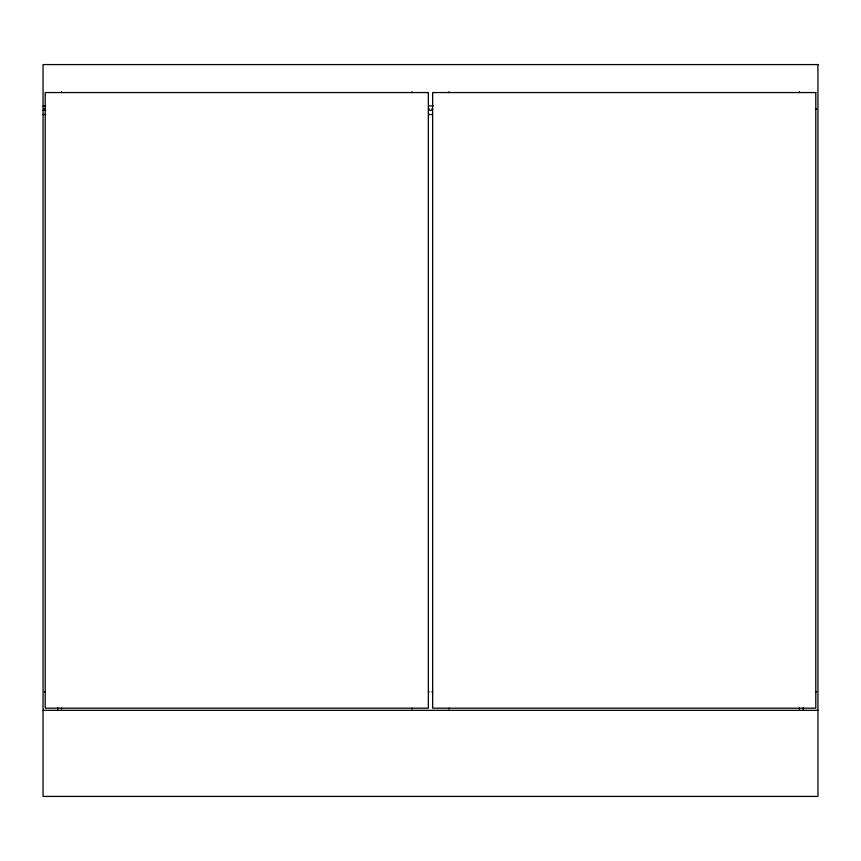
<?xml version="1.0" encoding="UTF-8"?>
<svg xmlns="http://www.w3.org/2000/svg" width="861" height="861" viewBox="0 0 861 861"><rect width="100%" height="100%" fill="white"/><g stroke="black" fill="none" stroke-linecap="round" stroke-linejoin="round"><path stroke-width="1.29" d="M43.05 105.903L45.741 105.903M429.155 105.903L433.191 105.903M44.342 108.916L45.203 108.916M428.347 108.916L429.208 108.916M431.791 108.916L432.652 108.916M815.797 108.916L816.658 108.916M43.05 110.208L45.741 110.208M429.155 110.208L431.845 110.208M43.05 114.513L45.741 114.513M429.155 114.513L431.845 114.513M44.342 691.813L45.203 691.813M428.347 691.813L429.208 691.813M431.791 691.813L432.652 691.813M815.797 691.813L816.658 691.813M43.05 710.325L817.95 710.325M803.313 707.634L803.313 710.325M799.438 91.697L799.438 92.557M799.438 708.172L799.438 709.033M449.011 91.697L449.011 92.557M449.011 708.172L449.011 709.033M411.988 91.697L411.988 92.557M411.988 708.172L411.988 709.033M61.562 91.697L61.562 92.557M61.562 708.172L61.562 709.033M57.687 707.634L57.687 710.325M817.95 64.575L43.05 64.575L43.05 796.425L817.95 796.425L817.95 64.575M428.347 92.557L45.203 92.557L45.203 708.172L428.347 708.172L428.347 92.557M815.797 92.557L432.652 92.557L432.652 708.172L815.797 708.172L815.797 92.557"/></g></svg>
